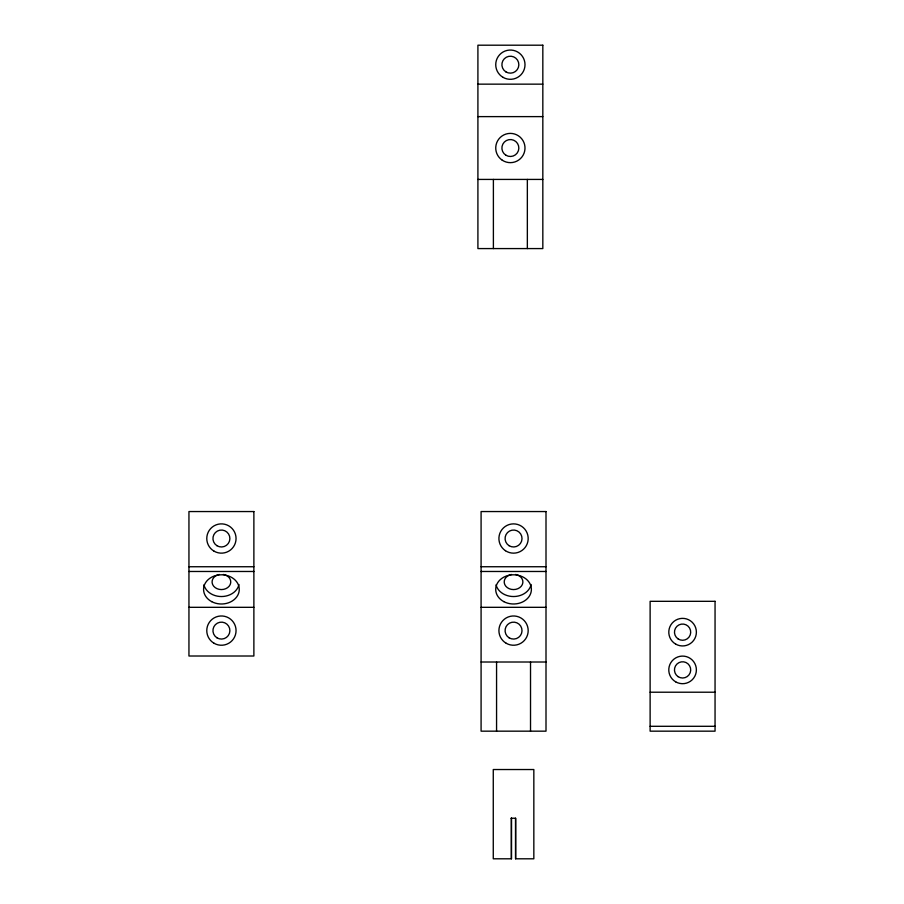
<?xml version="1.0" encoding="UTF-8"?>
<svg xmlns="http://www.w3.org/2000/svg" width="904" height="904" viewBox="0 0 904 904"><rect width="100%" height="100%" fill="white"/><g stroke="black" fill="none" stroke-linecap="round" stroke-linejoin="round"><path stroke-width="1.36" d="M477.911 84.151L542.829 84.151M477.911 116.616L542.829 116.616M477.911 179.421L542.829 179.421M188.947 566.74L253.877 566.74M481.086 566.74L546.005 566.74M188.947 571.475L253.877 571.475M481.086 571.475L546.005 571.475M188.947 607.318L253.877 607.318M481.086 607.318L546.005 607.318M481.086 662.01L546.005 662.01M650.123 692.215L715.053 692.215M650.123 726.296L715.053 726.296M511.099 818.222L515.619 818.222L515.619 858.8L533.835 858.8L533.835 769.53L493.268 769.53L493.268 858.8L511.517 858.8L511.517 818.222M530.524 662.01L530.524 731.166M527.348 179.421L527.348 248.577M515.574 818.222L515.574 858.8M511.336 818.222L511.336 858.8M496.567 662.01L496.567 731.166M493.392 179.421L493.392 248.577M531.123 584.504A17.854 14.611 0 0 1 513.743 596.538A17.854 14.611 0 0 1 496.047 584.82M515.574 574.458A9.345 7.65 0 0 1 521.28 586.221A9.345 7.65 0 0 1 505.822 586.233A9.345 7.65 0 0 1 511.494 574.469M223.446 574.458A9.345 7.65 0 0 1 229.153 586.221A9.345 7.65 0 0 1 213.694 586.233A9.345 7.65 0 0 1 219.367 574.469M238.984 584.504A17.854 14.611 0 0 1 221.616 596.538A17.854 14.611 0 0 1 203.92 584.82M542.829 45.2L477.911 45.2L477.911 248.577L542.829 248.577L542.829 45.2M253.877 511.551L188.947 511.551L188.947 656.01L253.877 656.01L253.877 511.551M546.005 511.551L481.086 511.551L481.086 731.166L546.005 731.166L546.005 511.551M715.053 601.318L650.123 601.318L650.123 731.166L715.053 731.166L715.053 601.318M678.09 676.655A8.113 8.113 0 0 0 690.69 670.406A8.113 8.113 0 0 0 678.972 662.621A8.113 8.113 0 0 0 678.09 676.655M678.09 638.913A8.113 8.113 0 0 0 690.69 632.664A8.113 8.113 0 0 0 678.972 624.89A8.113 8.113 0 0 0 678.09 638.913M675.683 681.842A13.797 13.797 0 0 0 696.385 669.898A13.797 13.797 0 0 0 675.683 657.942A13.797 13.797 0 0 0 675.683 681.842M675.683 644.1A13.797 13.797 0 0 0 696.385 632.156A13.797 13.797 0 0 0 675.683 620.212A13.797 13.797 0 0 0 675.683 644.1M505.901 71.879A8.475 8.475 0 0 0 518.839 64.941A8.475 8.475 0 0 0 506.364 57.212A8.475 8.475 0 0 0 505.901 71.879M505.901 155.217A8.475 8.475 0 0 0 518.839 148.279A8.475 8.475 0 0 0 506.364 140.549A8.475 8.475 0 0 0 505.901 155.217M502.262 160.211A14.645 14.645 0 0 0 524.975 148.934A14.645 14.645 0 0 0 503.856 134.911A14.645 14.645 0 0 0 502.262 160.211M503.053 77.36A14.645 14.645 0 0 0 525.009 64.681A14.645 14.645 0 0 0 503.053 52.003A14.645 14.645 0 0 0 503.053 77.36M509.088 637.806A8.475 8.475 0 0 0 522.015 630.868A8.475 8.475 0 0 0 509.54 623.139A8.475 8.475 0 0 0 509.088 637.806M509.088 545.711A8.475 8.475 0 0 0 522.015 538.773A8.475 8.475 0 0 0 509.54 531.043A8.475 8.475 0 0 0 509.088 545.711M506.229 643.286A14.645 14.645 0 0 0 528.185 630.608A14.645 14.645 0 0 0 506.229 617.929A14.645 14.645 0 0 0 506.229 643.286M505.438 550.706A14.645 14.645 0 0 0 528.162 539.428A14.645 14.645 0 0 0 507.031 525.405A14.645 14.645 0 0 0 505.438 550.706M503.833 601.646A17.854 14.611 0 0 0 531.371 590.154A17.854 14.611 0 0 0 505.426 576.39A17.854 14.611 0 0 0 503.833 601.646M216.949 545.711A8.475 8.475 0 0 0 229.887 538.773A8.475 8.475 0 0 0 217.412 531.043A8.475 8.475 0 0 0 216.949 545.711M216.949 637.806A8.475 8.475 0 0 0 229.887 630.868A8.475 8.475 0 0 0 217.412 623.139A8.475 8.475 0 0 0 216.949 637.806M214.09 643.286A14.645 14.645 0 0 0 236.057 630.608A14.645 14.645 0 0 0 214.09 617.929A14.645 14.645 0 0 0 214.09 643.286M214.09 551.191A14.645 14.645 0 0 0 236.057 538.513A14.645 14.645 0 0 0 214.09 525.834A14.645 14.645 0 0 0 214.09 551.191M211.694 601.646A17.854 14.611 0 0 0 239.244 590.154A17.854 14.611 0 0 0 213.299 576.39A17.854 14.611 0 0 0 211.694 601.646"/></g></svg>
